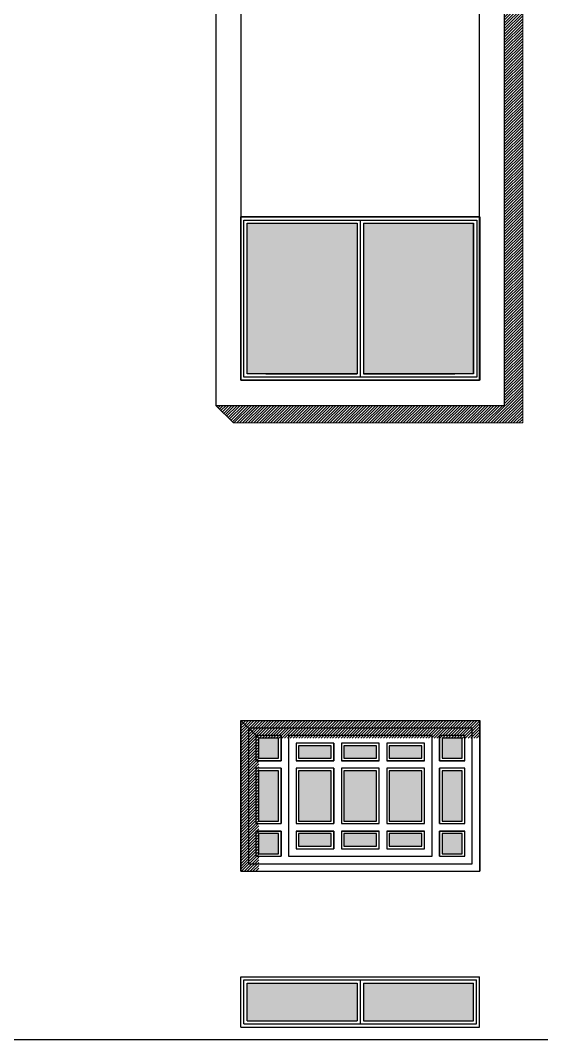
# Model space of a CAD drawing. Header units: millimetres. Extents: x -4146 to 23, y -2153 to 7365.
# Drawn here: x -2169 to -1754, y 5632 to 6444 of the extents above; entities that cross this region are included whole.
import ezdxf

# ---------------------------------------------------------------- set-up
doc = ezdxf.new("R2010")
doc.units = ezdxf.units.MM
doc.layers.add('HA', color=8, linetype='Continuous', lineweight=20)
doc.layers.add('minuiserue', color=3, linetype='Continuous', lineweight=30)
pattern_1 = [(45, (-583.27, -560.8995), (-1.122532, 1.122532), [])]

msp = doc.modelspace()

# ---------------------------------------------------------------- hatches: boundary and pattern name
at = {"layer": 'HA'}
h = msp.add_hatch(dxfattribs=at)
h.set_pattern_fill('ANSI31', color=256, scale=0.5, style=0)
h.set_pattern_definition([(45, (-1093.27, -485.5933), (-1.122532, 1.122532), [])])
h.paths.add_polyline_path([(-2293.315, 6137.114), (-2523.315, 6137.114), (-2509.023, 6123.124), (-2279.023, 6123.124), (-2279.023, 6920.124), (-2293.315, 6934.114)])
h.paths.add_polyline_path([(-1769.023, 6123.124), (-1769.023, 6919.997), (-1783.444, 6934.114), (-1783.444, 6137.114), (-2013.315, 6137.114), (-1999.023, 6123.124)])
h.paths.add_polyline_path([(-1259.023, 6122.144), (-1259.023, 6920.256), (-1273.18, 6934.114), (-1273.18, 6136.135), (-1503.315, 6136.135), (-1489.023, 6122.144)])
h = msp.add_hatch(dxfattribs=at)
h.set_pattern_fill('ANSI31', color=256, scale=0.5, style=0)
h.set_pattern_definition(pattern_1)
h.paths.add_polyline_path([(-1979.023, 5772.222), (-1987.315, 5772.222), (-1987.315, 5880.349), (-1993.315, 5886.222), (-1993.315, 5766.222), (-1979.023, 5766.222)])
h.paths.add_polyline_path([(-1981.315, 5798.222), (-1979.023, 5798.222), (-1979.023, 5804.222), (-1981.315, 5804.222), (-1981.315, 5848.222), (-1979.023, 5848.222), (-1979.023, 5854.222), (-1981.315, 5854.222), (-1981.315, 5874.222), (-1981.057, 5874.222), (-1987.186, 5880.222), (-1987.315, 5880.222), (-1987.315, 5772.222), (-1979.023, 5772.222), (-1979.023, 5778.222), (-1981.315, 5778.222)])
h.paths.add_polyline_path([(-1979.315, 5796.222), (-1979.023, 5796.222), (-1979.023, 5798.222), (-1981.315, 5798.222), (-1981.315, 5778.222), (-1979.023, 5778.222), (-1979.023, 5780.222), (-1979.315, 5780.222)], flags=17)
h.paths.add_polyline_path([(-1979.315, 5846.222), (-1979.023, 5846.222), (-1979.023, 5848.222), (-1981.315, 5848.222), (-1981.315, 5804.222), (-1979.023, 5804.222), (-1979.023, 5806.222), (-1979.315, 5806.222)], flags=17)
h.paths.add_polyline_path([(-1979.315, 5872.222), (-1979.023, 5872.222), (-1979.023, 5872.232), (-1981.057, 5874.222), (-1981.315, 5874.222), (-1981.315, 5854.222), (-1979.023, 5854.222), (-1979.023, 5856.222), (-1979.315, 5856.222)], flags=17)
h = msp.add_hatch(dxfattribs=at)
h.set_pattern_fill('ANSI31', color=256, scale=0.5, style=0)
h.set_pattern_definition(pattern_1)
h.paths.add_polyline_path([(-1803.18, 5886.222), (-1993.315, 5886.222), (-1987.186, 5880.222), (-1809.18, 5880.222), (-1809.18, 5872.222), (-1803.18, 5872.222)])
h.paths.add_polyline_path([(-1809.18, 5880.222), (-1987.186, 5880.222), (-1981.057, 5874.222), (-1961.315, 5874.222), (-1961.315, 5872.222), (-1955.315, 5872.222), (-1955.315, 5874.222), (-1841.18, 5874.222), (-1841.18, 5872.222), (-1835.18, 5872.222), (-1835.18, 5874.222), (-1815.18, 5874.222), (-1815.18, 5872.222), (-1809.18, 5872.222)], flags=17)
h.paths.add_polyline_path([(-1961.315, 5874.222), (-1981.057, 5874.222), (-1979.014, 5872.222), (-1961.315, 5872.222)], flags=16)
h.paths.add_polyline_path([(-1841.18, 5874.222), (-1955.315, 5874.222), (-1955.315, 5872.222), (-1841.18, 5872.222)], flags=16)
h.paths.add_polyline_path([(-1815.18, 5874.222), (-1835.18, 5874.222), (-1835.18, 5872.222), (-1815.18, 5872.222)], flags=16)
at = {"layer": 'minuiserue'}
h = msp.add_hatch(color=256, dxfattribs=at)
h.set_gradient(color1=(0, 0, 255), one_color=1, tint=1, name='INVCYLINDER')
h.paths.add_polyline_path([(-1900.748, 6282.114), (-1988.315, 6282.114), (-1988.315, 6162.114), (-1900.748, 6162.114)])
h.paths.add_polyline_path([(-1895.748, 6282.114), (-1895.748, 6162.114), (-1808.18, 6162.114), (-1808.18, 6282.114)])
h = msp.add_hatch(color=256, dxfattribs=at)
h.set_gradient(color1=(0, 0, 255), one_color=1, tint=1)
h.paths.add_polyline_path([(-2473.315, 5856.222), (-2473.315, 5872.222), (-2489.315, 5872.222), (-2489.315, 5856.222)])
h.paths.add_polyline_path([(-2431.315, 5856.222), (-2431.315, 5866.222), (-2457.315, 5866.222), (-2457.315, 5856.222)])
h.paths.add_polyline_path([(-2387.18, 5868.222), (-2387.18, 5854.222), (-2357.18, 5854.222), (-2357.18, 5868.222)])
h.paths.add_polyline_path([(-2387.18, 5868.222), (-2357.18, 5868.222), (-2357.18, 5854.222), (-2387.18, 5854.222)])
h.paths.add_polyline_path([(-1979.315, 5796.222), (-1979.315, 5780.222), (-1963.315, 5780.222), (-1963.315, 5796.222)])
h.paths.add_polyline_path([(-1979.315, 5846.222), (-1979.315, 5806.222), (-1963.315, 5806.222), (-1963.315, 5846.222)])
h.paths.add_polyline_path([(-1979.315, 5872.222), (-1979.315, 5856.222), (-1963.315, 5856.222), (-1963.315, 5872.222)])
h.paths.add_polyline_path([(-1947.315, 5866.222), (-1947.315, 5856.222), (-1921.315, 5856.222), (-1921.315, 5866.222)])
h.paths.add_polyline_path([(-1947.315, 5846.222), (-1947.315, 5806.222), (-1921.315, 5806.222), (-1921.315, 5846.222)])
h.paths.add_polyline_path([(-1947.315, 5796.222), (-1947.315, 5786.222), (-1921.315, 5786.222), (-1921.315, 5796.222)])
h.paths.add_polyline_path([(-1911.327, 5796.222), (-1911.327, 5786.222), (-1885.327, 5786.222), (-1885.327, 5796.222)])
h.paths.add_polyline_path([(-1911.327, 5846.222), (-1911.327, 5806.222), (-1885.327, 5806.222), (-1885.327, 5846.222)])
h.paths.add_polyline_path([(-1911.327, 5866.222), (-1911.327, 5856.222), (-1885.327, 5856.222), (-1885.327, 5866.222)])
h.paths.add_polyline_path([(-1875.18, 5866.222), (-1875.18, 5856.222), (-1849.18, 5856.222), (-1849.18, 5866.222)])
h.paths.add_polyline_path([(-1875.18, 5846.222), (-1875.18, 5806.222), (-1849.18, 5806.222), (-1849.18, 5846.222)])
h.paths.add_polyline_path([(-1875.18, 5796.222), (-1875.18, 5786.222), (-1849.18, 5786.222), (-1849.18, 5796.222)])
h.paths.add_polyline_path([(-1833.18, 5796.222), (-1833.18, 5780.222), (-1817.18, 5780.222), (-1817.18, 5796.222)])
h.paths.add_polyline_path([(-1833.18, 5846.222), (-1833.18, 5806.222), (-1817.18, 5806.222), (-1817.18, 5846.222)])
h.paths.add_polyline_path([(-1833.18, 5872.222), (-1833.18, 5856.222), (-1817.18, 5856.222), (-1817.18, 5872.222)])
h.paths.add_polyline_path([(-1469.315, 5846.222), (-1469.315, 5806.222), (-1453.315, 5806.222), (-1453.315, 5846.222)])
h.paths.add_polyline_path([(-1469.315, 5872.222), (-1469.315, 5856.222), (-1453.315, 5856.222), (-1453.315, 5872.222)])
h.paths.add_polyline_path([(-1323.18, 5796.222), (-1323.18, 5780.222), (-1307.18, 5780.222), (-1307.18, 5796.222)])
h.paths.add_polyline_path([(-1323.18, 5846.222), (-1323.18, 5806.222), (-1307.18, 5806.222), (-1307.18, 5846.222)])
h.paths.add_polyline_path([(-1323.18, 5856.222), (-1307.18, 5856.222), (-1307.18, 5872.222), (-1323.18, 5872.222)])
h.paths.add_polyline_path([(-1365.18, 5856.222), (-1339.18, 5856.222), (-1339.18, 5866.222), (-1365.18, 5866.222)])
h.paths.add_polyline_path([(-1401.327, 5856.222), (-1375.327, 5856.222), (-1375.327, 5866.222), (-1401.327, 5866.222)])
h.paths.add_polyline_path([(-1437.315, 5866.222), (-1437.315, 5856.222), (-1411.315, 5856.222), (-1411.315, 5866.222)])
h.paths.add_polyline_path([(-1437.315, 5846.222), (-1437.315, 5806.222), (-1411.315, 5806.222), (-1411.315, 5846.222)])
h.paths.add_polyline_path([(-1437.315, 5796.222), (-1411.315, 5796.222), (-1411.315, 5786.222), (-1437.315, 5786.222)], flags=17)
h.paths.add_polyline_path([(-1469.315, 5796.222), (-1469.315, 5780.222), (-1453.315, 5780.222), (-1453.315, 5796.222)])
h.paths.add_polyline_path([(-1401.327, 5796.222), (-1401.327, 5786.222), (-1375.327, 5786.222), (-1375.327, 5796.222)])
h.paths.add_polyline_path([(-1365.18, 5796.222), (-1365.18, 5786.222), (-1339.18, 5786.222), (-1339.18, 5796.222)])
h.paths.add_polyline_path([(-1365.18, 5846.222), (-1365.18, 5806.222), (-1339.18, 5806.222), (-1339.18, 5846.222)])
h.paths.add_polyline_path([(-1401.327, 5846.222), (-1401.327, 5806.222), (-1375.327, 5806.222), (-1375.327, 5846.222)])
h = msp.add_hatch(color=256, dxfattribs=at)
h.set_gradient(color1=(0, 0, 255), one_color=1, tint=1, name='INVCYLINDER')
h.paths.add_polyline_path([(-1895.815, 5677.222), (-1895.815, 5647.222), (-1808.315, 5647.222), (-1808.315, 5677.222)])
h.paths.add_polyline_path([(-1900.815, 5647.222), (-1900.815, 5677.222), (-1988.315, 5677.222), (-1988.315, 5647.222)])

# ---------------------------------------------------------------- linework, layer by layer
at = {"layer": 'HA'}
for p, q in [((-1769.023, 6123.124), (-1769.023, 6920.124)), ((-2013.315, 6137.114), (-1999.023, 6123.124)), ((-1999.023, 6123.124), (-1769.023, 6123.124)), ((-1993.315, 5886.222), (-1979.023, 5872.232))]:
    msp.add_line(p, q, dxfattribs=at)
at = {"layer": 'minuiserue'}
for p, q in [((-1803.315, 6287.114), (-1993.315, 6287.114)), ((-1993.315, 6287.114), (-1803.18, 6287.114)), ((-1993.315, 6157.114), (-1993.315, 6287.114)), ((-1990.815, 6284.614), (-1805.68, 6284.614)), ((-1990.815, 6159.614), (-1990.815, 6284.614)), ((-1988.315, 6162.114), (-1988.315, 6282.114)), ((-1973.315, 6282.114), (-1900.748, 6282.114)), ((-1900.748, 6282.114), (-1900.748, 6162.114)), ((-1898.248, 6284.614), (-1898.248, 6159.614)), ((-1895.748, 6282.114), (-1823.18, 6282.114)), ((-1895.748, 6282.114), (-1895.748, 6162.114)), ((-1808.18, 6162.114), (-1808.18, 6282.114)), ((-1805.68, 6284.614), (-1805.68, 6159.614)), ((-1803.18, 6287.114), (-1803.18, 6157.114)), ((-1805.68, 6159.614), (-1990.815, 6159.614)), ((-1973.315, 6162.114), (-1900.748, 6162.114)), ((-1895.748, 6162.114), (-1823.18, 6162.114)), ((-1803.18, 6157.114), (-1993.315, 6157.114)), ((-1993.315, 5886.222), (-1803.315, 5886.222)), ((-1993.315, 5886.222), (-1803.18, 5886.222)), ((-1993.315, 5886.222), (-1993.315, 5806.516)), ((-1993.315, 5886.222), (-1993.315, 5766.222)), ((-1993.315, 5886.222), (-1993.315, 5766.222)), ((-1993.315, 5766.222), (-1993.315, 5886.222)), ((-1993.315, 5886.222), (-1993.315, 5766.222)), ((-1993.315, 5886.222), (-1993.315, 5766.222)), ((-1993.315, 5886.222), (-1993.315, 5766.222)), ((-1993.315, 5886.222), (-1993.315, 5766.222)), ((-1993.315, 5766.222), (-1993.315, 5886.222)), ((-1993.315, 5886.222), (-1993.315, 5766.222)), ((-1993.315, 5886.222), (-1993.315, 5766.222)), ((-1993.315, 5886.222), (-1993.315, 5766.222)), ((-1993.315, 5886.222), (-1993.315, 5766.222)), ((-1993.315, 5886.222), (-1803.18, 5886.222)), ((-1803.18, 5766.222), (-1803.18, 5886.222)), ((-1803.18, 5886.222), (-1803.18, 5766.222)), ((-1803.18, 5766.222), (-1803.18, 5886.222)), ((-1803.18, 5886.222), (-1803.18, 5766.222)), ((-1803.18, 5886.222), (-1803.18, 5766.222)), ((-1803.18, 5886.222), (-1803.18, 5766.222)), ((-1803.18, 5886.222), (-1803.18, 5766.222)), ((-1803.18, 5766.222), (-1803.18, 5886.222)), ((-1803.18, 5886.222), (-1803.18, 5766.222)), ((-1803.18, 5886.222), (-1803.18, 5766.222)), ((-1803.18, 5886.222), (-1803.18, 5766.222)), ((-1803.18, 5886.222), (-1803.18, 5766.222)), ((-1809.18, 5880.222), (-1987.315, 5880.222)), ((-1987.315, 5880.222), (-1987.315, 5772.222)), ((-1987.315, 5880.222), (-1987.315, 5772.222)), ((-1809.18, 5772.222), (-1809.18, 5880.222)), ((-1809.18, 5772.222), (-1809.18, 5880.222)), ((-1961.315, 5874.222), (-1981.315, 5874.222)), ((-1981.315, 5874.222), (-1981.315, 5854.222)), ((-1961.315, 5874.222), (-1981.315, 5874.222)), ((-1981.315, 5874.222), (-1981.315, 5854.222)), ((-1961.315, 5874.222), (-1981.315, 5874.222)), ((-1981.315, 5874.222), (-1981.315, 5854.222)), ((-1961.315, 5874.222), (-1981.315, 5874.222)), ((-1981.315, 5874.222), (-1981.315, 5854.222)), ((-1963.315, 5872.222), (-1979.315, 5872.222)), ((-1979.315, 5872.222), (-1979.315, 5856.222)), ((-1963.315, 5872.222), (-1979.315, 5872.222)), ((-1979.315, 5872.222), (-1979.315, 5856.222)), ((-1963.315, 5856.222), (-1963.315, 5872.222)), ((-1963.315, 5856.222), (-1963.315, 5872.222)), ((-1961.315, 5874.222), (-1961.315, 5854.222)), ((-1961.315, 5874.222), (-1961.315, 5854.222)), ((-1961.315, 5854.222), (-1961.315, 5874.222)), ((-1961.315, 5854.222), (-1961.315, 5874.222)), ((-1841.18, 5874.222), (-1955.315, 5874.222)), ((-1841.18, 5874.222), (-1955.315, 5874.222)), ((-1841.18, 5874.222), (-1955.315, 5874.222)), ((-1841.18, 5874.222), (-1955.315, 5874.222)), ((-1955.315, 5874.222), (-1955.315, 5778.222)), ((-1955.315, 5874.222), (-1955.315, 5778.222)), ((-1955.315, 5874.222), (-1955.315, 5778.222)), ((-1955.315, 5874.222), (-1955.315, 5778.222)), ((-1949.315, 5868.222), (-1949.315, 5854.222)), ((-1919.315, 5868.222), (-1949.315, 5868.222)), ((-1949.315, 5868.222), (-1949.315, 5854.222)), ((-1919.315, 5868.222), (-1949.315, 5868.222)), ((-1949.315, 5868.222), (-1949.315, 5854.222)), ((-1919.315, 5868.222), (-1949.315, 5868.222)), ((-1919.315, 5868.222), (-1949.315, 5868.222)), ((-1949.315, 5868.222), (-1949.315, 5854.222)), ((-1919.315, 5854.222), (-1919.315, 5868.222)), ((-1919.315, 5868.222), (-1919.315, 5854.222)), ((-1919.315, 5868.222), (-1919.315, 5854.222)), ((-1919.315, 5854.222), (-1919.315, 5868.222)), ((-1883.327, 5868.222), (-1913.327, 5868.222)), ((-1913.327, 5868.222), (-1913.327, 5854.222)), ((-1883.327, 5868.222), (-1913.327, 5868.222)), ((-1913.327, 5868.222), (-1913.327, 5854.222)), ((-1883.327, 5868.222), (-1913.327, 5868.222)), ((-1913.327, 5868.222), (-1913.327, 5854.222)), ((-1883.327, 5868.222), (-1913.327, 5868.222)), ((-1913.327, 5868.222), (-1913.327, 5854.222)), ((-1883.327, 5854.222), (-1883.327, 5868.222)), ((-1883.327, 5854.222), (-1883.327, 5868.222)), ((-1883.327, 5854.222), (-1883.327, 5868.222)), ((-1883.327, 5854.222), (-1883.327, 5868.222)), ((-1883.327, 5854.222), (-1883.327, 5868.222)), ((-1847.18, 5868.222), (-1877.18, 5868.222)), ((-1877.18, 5868.222), (-1877.18, 5854.222)), ((-1847.18, 5868.222), (-1877.18, 5868.222)), ((-1877.18, 5868.222), (-1877.18, 5854.222)), ((-1847.18, 5868.222), (-1877.18, 5868.222)), ((-1877.18, 5868.222), (-1877.18, 5854.222)), ((-1847.18, 5868.222), (-1877.18, 5868.222)), ((-1877.18, 5868.222), (-1877.18, 5854.222)), ((-1847.18, 5854.222), (-1847.18, 5868.222)), ((-1847.18, 5854.222), (-1847.18, 5868.222)), ((-1847.18, 5854.222), (-1847.18, 5868.222)), ((-1847.18, 5854.222), (-1847.18, 5868.222)), ((-1841.18, 5778.222), (-1841.18, 5874.222)), ((-1841.18, 5778.222), (-1841.18, 5874.222)), ((-1841.18, 5778.222), (-1841.18, 5874.222)), ((-1841.18, 5778.222), (-1841.18, 5874.222)), ((-1815.18, 5874.222), (-1835.18, 5874.222)), ((-1815.18, 5874.222), (-1835.18, 5874.222)), ((-1835.18, 5854.222), (-1835.18, 5874.222)), ((-1835.18, 5854.222), (-1835.18, 5874.222)), ((-1815.18, 5874.222), (-1835.18, 5874.222)), ((-1835.18, 5874.222), (-1835.18, 5854.222)), ((-1815.18, 5874.222), (-1835.18, 5874.222)), ((-1835.18, 5874.222), (-1835.18, 5854.222)), ((-1817.18, 5872.222), (-1833.18, 5872.222)), ((-1833.18, 5872.222), (-1833.18, 5856.222)), ((-1817.18, 5872.222), (-1833.18, 5872.222)), ((-1833.18, 5872.222), (-1833.18, 5856.222)), ((-1817.18, 5856.222), (-1817.18, 5872.222)), ((-1817.18, 5856.222), (-1817.18, 5872.222)), ((-1815.18, 5854.222), (-1815.18, 5874.222)), ((-1815.18, 5854.222), (-1815.18, 5874.222)), ((-1815.18, 5854.222), (-1815.18, 5874.222)), ((-1815.18, 5854.222), (-1815.18, 5874.222)), ((-1947.315, 5866.222), (-1947.315, 5856.222)), ((-1921.315, 5866.222), (-1947.315, 5866.222)), ((-1921.315, 5866.222), (-1947.315, 5866.222)), ((-1947.315, 5866.222), (-1947.315, 5856.222)), ((-1921.315, 5856.222), (-1921.315, 5866.222)), ((-1921.315, 5856.222), (-1921.315, 5866.222)), ((-1885.327, 5866.222), (-1911.327, 5866.222)), ((-1911.327, 5866.222), (-1911.327, 5856.222)), ((-1885.327, 5866.222), (-1911.327, 5866.222)), ((-1911.327, 5866.222), (-1911.327, 5856.222)), ((-1885.327, 5856.222), (-1885.327, 5866.222)), ((-1885.327, 5856.222), (-1885.327, 5866.222)), ((-1849.18, 5866.222), (-1875.18, 5866.222)), ((-1875.18, 5866.222), (-1875.18, 5856.222)), ((-1849.18, 5866.222), (-1875.18, 5866.222)), ((-1875.18, 5866.222), (-1875.18, 5856.222)), ((-1849.18, 5856.222), (-1849.18, 5866.222)), ((-1849.18, 5856.222), (-1849.18, 5866.222)), ((-1961.315, 5854.222), (-1981.315, 5854.222)), ((-1961.315, 5854.222), (-1981.315, 5854.222)), ((-1981.315, 5854.222), (-1961.315, 5854.222)), ((-1981.315, 5854.222), (-1961.315, 5854.222)), ((-1979.315, 5856.222), (-1963.315, 5856.222)), ((-1979.315, 5856.222), (-1963.315, 5856.222)), ((-1949.315, 5854.222), (-1919.315, 5854.222)), ((-1919.315, 5854.222), (-1949.315, 5854.222)), ((-1919.315, 5854.222), (-1949.315, 5854.222)), ((-1949.315, 5854.222), (-1919.315, 5854.222)), ((-1947.315, 5856.222), (-1921.315, 5856.222)), ((-1947.315, 5856.222), (-1921.315, 5856.222)), ((-1883.327, 5854.222), (-1913.327, 5854.222)), ((-1883.327, 5854.222), (-1913.327, 5854.222)), ((-1913.327, 5854.222), (-1883.327, 5854.222)), ((-1913.327, 5854.222), (-1883.327, 5854.222)), ((-1911.327, 5856.222), (-1885.327, 5856.222)), ((-1911.327, 5856.222), (-1885.327, 5856.222)), ((-1847.18, 5854.222), (-1877.18, 5854.222)), ((-1847.18, 5854.222), (-1877.18, 5854.222)), ((-1877.18, 5854.222), (-1847.18, 5854.222)), ((-1877.18, 5854.222), (-1847.18, 5854.222)), ((-1875.18, 5856.222), (-1849.18, 5856.222)), ((-1875.18, 5856.222), (-1849.18, 5856.222)), ((-1815.18, 5854.222), (-1835.18, 5854.222)), ((-1815.18, 5854.222), (-1835.18, 5854.222)), ((-1835.18, 5854.222), (-1815.18, 5854.222)), ((-1835.18, 5854.222), (-1815.18, 5854.222)), ((-1833.18, 5856.222), (-1817.18, 5856.222)), ((-1833.18, 5856.222), (-1817.18, 5856.222)), ((-1961.315, 5848.222), (-1981.315, 5848.222)), ((-1981.315, 5848.222), (-1981.315, 5804.222)), ((-1961.315, 5848.222), (-1981.315, 5848.222)), ((-1981.315, 5848.222), (-1981.315, 5804.222)), ((-1961.315, 5848.222), (-1981.315, 5848.222)), ((-1981.315, 5848.222), (-1981.315, 5804.222)), ((-1961.315, 5848.222), (-1981.315, 5848.222)), ((-1981.315, 5848.222), (-1981.315, 5804.222)), ((-1963.315, 5846.222), (-1979.315, 5846.222)), ((-1979.315, 5846.222), (-1979.315, 5806.222)), ((-1963.315, 5846.222), (-1979.315, 5846.222)), ((-1979.315, 5846.222), (-1979.315, 5806.222)), ((-1963.315, 5806.222), (-1963.315, 5846.222)), ((-1963.315, 5806.222), (-1963.315, 5846.222)), ((-1961.315, 5848.222), (-1961.315, 5804.222)), ((-1961.315, 5848.222), (-1961.315, 5804.222)), ((-1961.315, 5804.222), (-1961.315, 5848.222)), ((-1961.315, 5804.222), (-1961.315, 5848.222)), ((-1949.315, 5848.222), (-1949.315, 5804.222)), ((-1949.315, 5848.222), (-1949.315, 5804.222)), ((-1919.315, 5848.222), (-1949.315, 5848.222)), ((-1919.315, 5848.222), (-1949.315, 5848.222)), ((-1949.315, 5848.222), (-1949.315, 5804.222)), ((-1949.315, 5848.222), (-1949.315, 5804.222)), ((-1919.315, 5848.222), (-1949.315, 5848.222)), ((-1919.315, 5848.222), (-1949.315, 5848.222)), ((-1947.315, 5846.222), (-1947.315, 5806.222)), ((-1921.315, 5846.222), (-1947.315, 5846.222)), ((-1947.315, 5846.222), (-1947.315, 5806.222)), ((-1921.315, 5846.222), (-1947.315, 5846.222)), ((-1921.315, 5806.222), (-1921.315, 5846.222)), ((-1921.315, 5806.222), (-1921.315, 5846.222)), ((-1919.315, 5848.222), (-1919.315, 5804.222)), ((-1919.315, 5804.222), (-1919.315, 5848.222)), ((-1919.315, 5848.222), (-1919.315, 5804.222)), ((-1919.315, 5804.222), (-1919.315, 5848.222)), ((-1883.327, 5848.222), (-1913.327, 5848.222)), ((-1883.327, 5848.222), (-1913.327, 5848.222)), ((-1913.327, 5848.222), (-1913.327, 5804.222)), ((-1913.327, 5848.222), (-1913.327, 5804.222)), ((-1883.327, 5848.222), (-1913.327, 5848.222)), ((-1883.327, 5848.222), (-1913.327, 5848.222)), ((-1913.327, 5848.222), (-1913.327, 5804.222)), ((-1913.327, 5848.222), (-1913.327, 5804.222)), ((-1885.327, 5846.222), (-1911.327, 5846.222)), ((-1911.327, 5846.222), (-1911.327, 5806.222)), ((-1885.327, 5846.222), (-1911.327, 5846.222)), ((-1911.327, 5846.222), (-1911.327, 5806.222)), ((-1885.327, 5806.222), (-1885.327, 5846.222)), ((-1885.327, 5806.222), (-1885.327, 5846.222)), ((-1883.327, 5804.222), (-1883.327, 5848.222)), ((-1883.327, 5804.222), (-1883.327, 5848.222)), ((-1883.327, 5804.222), (-1883.327, 5848.222)), ((-1883.327, 5804.222), (-1883.327, 5848.222)), ((-1847.18, 5848.222), (-1877.18, 5848.222)), ((-1847.18, 5848.222), (-1877.18, 5848.222)), ((-1877.18, 5848.222), (-1877.18, 5804.222)), ((-1877.18, 5848.222), (-1877.18, 5804.222)), ((-1847.18, 5848.222), (-1877.18, 5848.222)), ((-1847.18, 5848.222), (-1877.18, 5848.222)), ((-1877.18, 5848.222), (-1877.18, 5804.222)), ((-1877.18, 5848.222), (-1877.18, 5804.222)), ((-1849.18, 5846.222), (-1875.18, 5846.222)), ((-1875.18, 5846.222), (-1875.18, 5806.222)), ((-1849.18, 5846.222), (-1875.18, 5846.222)), ((-1875.18, 5846.222), (-1875.18, 5806.222)), ((-1849.18, 5806.222), (-1849.18, 5846.222)), ((-1849.18, 5806.222), (-1849.18, 5846.222)), ((-1847.18, 5804.222), (-1847.18, 5848.222)), ((-1847.18, 5804.222), (-1847.18, 5848.222)), ((-1847.18, 5804.222), (-1847.18, 5848.222)), ((-1847.18, 5804.222), (-1847.18, 5848.222)), ((-1815.18, 5848.222), (-1835.18, 5848.222)), ((-1815.18, 5848.222), (-1835.18, 5848.222)), ((-1835.18, 5804.222), (-1835.18, 5848.222)), ((-1835.18, 5804.222), (-1835.18, 5848.222)), ((-1815.18, 5848.222), (-1835.18, 5848.222)), ((-1835.18, 5848.222), (-1835.18, 5804.222)), ((-1815.18, 5848.222), (-1835.18, 5848.222)), ((-1835.18, 5848.222), (-1835.18, 5804.222)), ((-1817.18, 5846.222), (-1833.18, 5846.222)), ((-1833.18, 5846.222), (-1833.18, 5806.222)), ((-1817.18, 5846.222), (-1833.18, 5846.222)), ((-1833.18, 5846.222), (-1833.18, 5806.222)), ((-1817.18, 5806.222), (-1817.18, 5846.222)), ((-1817.18, 5806.222), (-1817.18, 5846.222)), ((-1815.18, 5804.222), (-1815.18, 5848.222)), ((-1815.18, 5804.222), (-1815.18, 5848.222)), ((-1815.18, 5804.222), (-1815.18, 5848.222)), ((-1815.18, 5804.222), (-1815.18, 5848.222)), ((-1981.315, 5804.222), (-1961.315, 5804.222)), ((-1981.315, 5804.222), (-1961.315, 5804.222)), ((-1981.315, 5804.222), (-1961.315, 5804.222)), ((-1981.315, 5804.222), (-1961.315, 5804.222)), ((-1979.315, 5806.222), (-1963.315, 5806.222)), ((-1979.315, 5806.222), (-1963.315, 5806.222)), ((-1949.315, 5804.222), (-1919.315, 5804.222)), ((-1949.315, 5804.222), (-1919.315, 5804.222)), ((-1949.315, 5804.222), (-1919.315, 5804.222)), ((-1949.315, 5804.222), (-1919.315, 5804.222)), ((-1947.315, 5806.222), (-1921.315, 5806.222)), ((-1947.315, 5806.222), (-1921.315, 5806.222)), ((-1913.327, 5804.222), (-1883.327, 5804.222)), ((-1913.327, 5804.222), (-1883.327, 5804.222)), ((-1913.327, 5804.222), (-1883.327, 5804.222)), ((-1913.327, 5804.222), (-1883.327, 5804.222)), ((-1911.327, 5806.222), (-1885.327, 5806.222)), ((-1911.327, 5806.222), (-1885.327, 5806.222)), ((-1877.18, 5804.222), (-1847.18, 5804.222)), ((-1877.18, 5804.222), (-1847.18, 5804.222)), ((-1877.18, 5804.222), (-1847.18, 5804.222)), ((-1877.18, 5804.222), (-1847.18, 5804.222)), ((-1875.18, 5806.222), (-1849.18, 5806.222)), ((-1875.18, 5806.222), (-1849.18, 5806.222)), ((-1835.18, 5804.222), (-1815.18, 5804.222)), ((-1835.18, 5804.222), (-1815.18, 5804.222)), ((-1835.18, 5804.222), (-1815.18, 5804.222)), ((-1835.18, 5804.222), (-1815.18, 5804.222)), ((-1833.18, 5806.222), (-1817.18, 5806.222)), ((-1833.18, 5806.222), (-1817.18, 5806.222)), ((-1981.315, 5798.222), (-1961.315, 5798.222)), ((-1981.315, 5798.222), (-1981.315, 5778.222)), ((-1981.315, 5798.222), (-1961.315, 5798.222)), ((-1981.315, 5798.222), (-1981.315, 5778.222)), ((-1961.315, 5798.222), (-1981.315, 5798.222)), ((-1981.315, 5798.222), (-1981.315, 5778.222)), ((-1961.315, 5798.222), (-1981.315, 5798.222)), ((-1981.315, 5798.222), (-1981.315, 5778.222)), ((-1963.315, 5796.222), (-1979.315, 5796.222)), ((-1979.315, 5796.222), (-1979.315, 5780.222)), ((-1963.315, 5796.222), (-1979.315, 5796.222)), ((-1979.315, 5796.222), (-1979.315, 5780.222)), ((-1963.315, 5780.222), (-1963.315, 5796.222)), ((-1963.315, 5780.222), (-1963.315, 5796.222)), ((-1961.315, 5798.222), (-1961.315, 5778.222)), ((-1961.315, 5798.222), (-1961.315, 5778.222)), ((-1961.315, 5778.222), (-1961.315, 5798.222)), ((-1961.315, 5778.222), (-1961.315, 5798.222)), ((-1949.315, 5798.222), (-1949.315, 5784.222)), ((-1949.315, 5798.222), (-1919.315, 5798.222)), ((-1949.315, 5798.222), (-1949.315, 5784.222)), ((-1949.315, 5798.222), (-1919.315, 5798.222)), ((-1919.315, 5798.222), (-1949.315, 5798.222)), ((-1949.315, 5798.222), (-1949.315, 5784.222)), ((-1919.315, 5798.222), (-1949.315, 5798.222)), ((-1949.315, 5798.222), (-1949.315, 5784.222)), ((-1921.315, 5796.222), (-1947.315, 5796.222)), ((-1947.315, 5796.222), (-1947.315, 5786.222)), ((-1921.315, 5796.222), (-1947.315, 5796.222)), ((-1947.315, 5796.222), (-1947.315, 5786.222)), ((-1921.315, 5786.222), (-1921.315, 5796.222)), ((-1921.315, 5786.222), (-1921.315, 5796.222)), ((-1919.315, 5798.222), (-1919.315, 5784.222)), ((-1919.315, 5798.222), (-1919.315, 5784.222)), ((-1919.315, 5784.222), (-1919.315, 5798.222)), ((-1919.315, 5784.222), (-1919.315, 5798.222)), ((-1913.327, 5798.222), (-1883.327, 5798.222)), ((-1913.327, 5798.222), (-1913.327, 5784.222)), ((-1913.327, 5798.222), (-1883.327, 5798.222)), ((-1913.327, 5798.222), (-1913.327, 5784.222)), ((-1883.327, 5798.222), (-1913.327, 5798.222)), ((-1913.327, 5798.222), (-1913.327, 5784.222)), ((-1883.327, 5798.222), (-1913.327, 5798.222)), ((-1913.327, 5798.222), (-1913.327, 5784.222)), ((-1885.327, 5796.222), (-1911.327, 5796.222)), ((-1911.327, 5796.222), (-1911.327, 5786.222)), ((-1885.327, 5796.222), (-1911.327, 5796.222)), ((-1911.327, 5796.222), (-1911.327, 5786.222)), ((-1885.327, 5786.222), (-1885.327, 5796.222)), ((-1885.327, 5786.222), (-1885.327, 5796.222)), ((-1883.327, 5784.222), (-1883.327, 5798.222)), ((-1883.327, 5784.222), (-1883.327, 5798.222)), ((-1883.327, 5784.222), (-1883.327, 5798.222)), ((-1883.327, 5784.222), (-1883.327, 5798.222)), ((-1877.18, 5798.222), (-1847.18, 5798.222)), ((-1877.18, 5798.222), (-1877.18, 5784.222)), ((-1877.18, 5798.222), (-1847.18, 5798.222)), ((-1877.18, 5798.222), (-1877.18, 5784.222)), ((-1847.18, 5798.222), (-1877.18, 5798.222)), ((-1877.18, 5798.222), (-1877.18, 5784.222)), ((-1847.18, 5798.222), (-1877.18, 5798.222)), ((-1877.18, 5798.222), (-1877.18, 5784.222)), ((-1849.18, 5796.222), (-1875.18, 5796.222)), ((-1875.18, 5796.222), (-1875.18, 5786.222)), ((-1849.18, 5796.222), (-1875.18, 5796.222)), ((-1875.18, 5796.222), (-1875.18, 5786.222)), ((-1849.18, 5786.222), (-1849.18, 5796.222)), ((-1849.18, 5786.222), (-1849.18, 5796.222)), ((-1847.18, 5784.222), (-1847.18, 5798.222)), ((-1847.18, 5784.222), (-1847.18, 5798.222)), ((-1847.18, 5784.222), (-1847.18, 5798.222)), ((-1847.18, 5784.222), (-1847.18, 5798.222)), ((-1835.18, 5798.222), (-1815.18, 5798.222)), ((-1835.18, 5798.222), (-1815.18, 5798.222)), ((-1835.18, 5778.222), (-1835.18, 5798.222)), ((-1835.18, 5778.222), (-1835.18, 5798.222)), ((-1815.18, 5798.222), (-1835.18, 5798.222)), ((-1835.18, 5798.222), (-1835.18, 5778.222)), ((-1815.18, 5798.222), (-1835.18, 5798.222)), ((-1835.18, 5798.222), (-1835.18, 5778.222)), ((-1817.18, 5796.222), (-1833.18, 5796.222)), ((-1833.18, 5796.222), (-1833.18, 5780.222)), ((-1817.18, 5796.222), (-1833.18, 5796.222)), ((-1833.18, 5796.222), (-1833.18, 5780.222)), ((-1817.18, 5780.222), (-1817.18, 5796.222)), ((-1817.18, 5780.222), (-1817.18, 5796.222)), ((-1815.18, 5778.222), (-1815.18, 5798.222)), ((-1815.18, 5778.222), (-1815.18, 5798.222)), ((-1815.18, 5778.222), (-1815.18, 5798.222)), ((-1815.18, 5778.222), (-1815.18, 5798.222)), ((-1947.315, 5786.222), (-1921.315, 5786.222)), ((-1947.315, 5786.222), (-1921.315, 5786.222)), ((-1911.327, 5786.222), (-1885.327, 5786.222)), ((-1911.327, 5786.222), (-1885.327, 5786.222)), ((-1875.18, 5786.222), (-1849.18, 5786.222)), ((-1875.18, 5786.222), (-1849.18, 5786.222)), ((-1981.315, 5778.222), (-1961.315, 5778.222)), ((-1981.315, 5778.222), (-1961.315, 5778.222)), ((-1981.315, 5778.222), (-1961.315, 5778.222)), ((-1981.315, 5778.222), (-1961.315, 5778.222)), ((-1979.315, 5780.222), (-1963.315, 5780.222)), ((-1979.315, 5780.222), (-1963.315, 5780.222)), ((-1955.315, 5778.222), (-1841.18, 5778.222)), ((-1955.315, 5778.222), (-1841.18, 5778.222)), ((-1955.315, 5778.222), (-1841.18, 5778.222)), ((-1955.315, 5778.222), (-1841.18, 5778.222)), ((-1949.315, 5784.222), (-1919.315, 5784.222)), ((-1949.315, 5784.222), (-1919.315, 5784.222)), ((-1949.315, 5784.222), (-1919.315, 5784.222)), ((-1949.315, 5784.222), (-1919.315, 5784.222)), ((-1913.327, 5784.222), (-1883.327, 5784.222)), ((-1913.327, 5784.222), (-1883.327, 5784.222)), ((-1913.327, 5784.222), (-1883.327, 5784.222)), ((-1913.327, 5784.222), (-1883.327, 5784.222)), ((-1877.18, 5784.222), (-1847.18, 5784.222)), ((-1877.18, 5784.222), (-1847.18, 5784.222)), ((-1877.18, 5784.222), (-1847.18, 5784.222)), ((-1877.18, 5784.222), (-1847.18, 5784.222)), ((-1835.18, 5778.222), (-1815.18, 5778.222)), ((-1835.18, 5778.222), (-1815.18, 5778.222)), ((-1835.18, 5778.222), (-1815.18, 5778.222)), ((-1835.18, 5778.222), (-1815.18, 5778.222)), ((-1833.18, 5780.222), (-1817.18, 5780.222)), ((-1833.18, 5780.222), (-1817.18, 5780.222)), ((-1987.315, 5772.222), (-1809.18, 5772.222)), ((-1987.315, 5772.222), (-1809.18, 5772.222)), ((-1993.315, 5766.222), (-1803.18, 5766.222)), ((-1993.315, 5642.222), (-1993.315, 5682.222)), ((-1993.315, 5682.222), (-1803.315, 5682.222)), ((-1803.315, 5642.222), (-1803.315, 5682.222)), ((-1990.815, 5679.722), (-1805.815, 5679.722)), ((-1990.815, 5644.722), (-1990.815, 5679.722)), ((-1988.315, 5677.222), (-1900.815, 5677.222)), ((-1988.315, 5647.222), (-1988.315, 5677.222)), ((-1900.815, 5677.222), (-1900.815, 5647.222)), ((-1898.315, 5679.722), (-1898.315, 5644.722)), ((-1895.815, 5677.222), (-1895.815, 5647.222)), ((-1895.815, 5677.222), (-1808.315, 5677.222)), ((-1808.315, 5647.222), (-1808.315, 5677.222)), ((-1805.815, 5644.722), (-1805.815, 5679.722)), ((-1993.315, 5642.222), (-1803.315, 5642.222)), ((-1990.815, 5644.722), (-1805.815, 5644.722)), ((-1988.315, 5647.222), (-1900.815, 5647.222)), ((-1895.815, 5647.222), (-1808.315, 5647.222)), ((-2483.315, 5632.222), (-1083.315, 5632.222)), ((-2126, 5632.222), (-1973.315, 5632.222))]:
    msp.add_line(p, q, dxfattribs=at)
for points in [[(-1783.444, 6934.114), (-2013.315, 6934.114), (-2013.315, 6137.114), (-1783.444, 6137.114)], [(-1803.444, 6914.114), (-1993.315, 6914.114), (-1993.315, 6157.114), (-1803.444, 6157.114)]]:
    msp.add_lwpolyline(points, close=True, dxfattribs=at)
for points in [[(-1900.748, 6162.114), (-1988.315, 6162.114), (-1988.315, 6282.114), (-1900.748, 6282.114)], [(-1895.748, 6282.114), (-1808.18, 6282.114), (-1808.18, 6162.114), (-1895.748, 6162.114)]]:
    msp.add_lwpolyline(points, dxfattribs=at)

doc.saveas('drawing.dxf')
